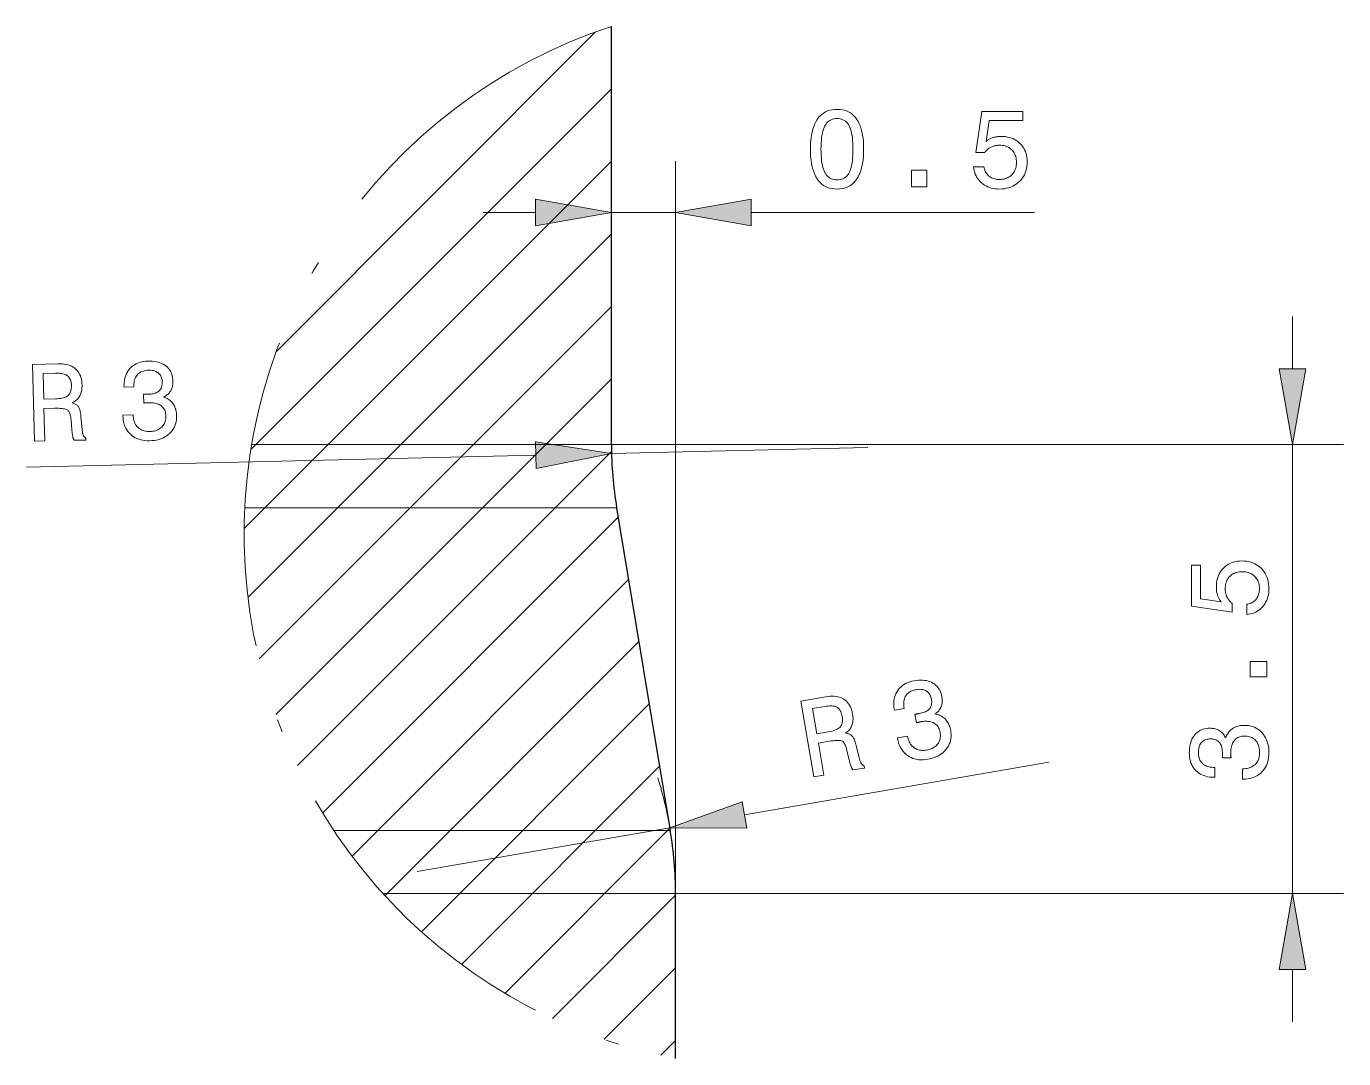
# Model space of a CAD drawing. Extents: x 0 to 594, y 0 to 521.
# Drawn here: x 472.5 to 523.9, y 169 to 209.3 of the extents above; entities that cross this region are included whole.
import ezdxf

# ---------------------------------------------------------------- set-up
doc = ezdxf.new("R2010")
doc.units = 0
doc.linetypes.add('DASHDOT', pattern=[18.5, 12, -3, 0.5, -3])

msp = doc.modelspace()

# ---------------------------------------------------------------- linework, layer by layer
at = {"color": 7, "lineweight": 30, "ltscale": 0.407657}
msp.add_line((495.335, 192.955), (495.335, 209.261), dxfattribs=at)
at = {"color": 7, "lineweight": 13, "ltscale": 0.439789}
msp.add_line((482.268, 196.591), (494.707, 209.03), dxfattribs=at)
at = {"color": 7, "lineweight": 13, "ltscale": 0.49663}
msp.add_line((481.288, 192.782), (495.335, 206.829), dxfattribs=at)
at = {"color": 7, "lineweight": 13}
for p, q in [((481.019, 189.686), (495.335, 204.001)), ((497.835, 175.455), (497.835, 204.007)), ((481.174, 187.012), (495.335, 201.172)), ((495.335, 192.955), (523.89, 192.955)), ((497.835, 175.455), (523.89, 175.455))]:
    msp.add_line(p, q, dxfattribs=at)
at = {"color": 7, "lineweight": 13, "ltscale": 0.051139}
msp.add_line((490.335, 202.007), (492.38, 202.007), dxfattribs=at)
at = {"color": 7, "lineweight": 13, "ltscale": 0.0625}
msp.add_line((495.335, 202.007), (497.835, 202.007), dxfattribs=at)
at = {"color": 7, "lineweight": 13, "ltscale": 0.276097}
msp.add_line((500.789, 202.007), (511.833, 202.007), dxfattribs=at)
at = {"color": 7, "lineweight": 13, "ltscale": 0.485835}
msp.add_line((481.593, 184.603), (495.335, 198.344), dxfattribs=at)
at = {"color": 7, "lineweight": 13, "ltscale": 0.051138}
for p, q in [((521.89, 195.909), (521.89, 197.955)), ((521.89, 170.455), (521.89, 172.5))]:
    msp.add_line(p, q, dxfattribs=at)
at = {"color": 7, "lineweight": 13, "ltscale": 0.462634}
msp.add_line((482.249, 182.43), (495.335, 195.516), dxfattribs=at)
at = {"color": 7, "lineweight": 13, "ltscale": 0.350724}
msp.add_line((495.335, 192.955), (481.306, 192.955), dxfattribs=at)
at = {"color": 7, "lineweight": 13, "ltscale": 0.433121}
msp.add_line((483.087, 180.44), (495.338, 192.69), dxfattribs=at)
at = {"color": 7, "lineweight": 13, "ltscale": 0.250001}
msp.add_line((505.336, 192.839), (495.339, 192.608), dxfattribs=at)
at = {"color": 7, "lineweight": 13, "ltscale": 0.4375}
msp.add_line((521.89, 175.455), (521.89, 192.955), dxfattribs=at)
at = {"color": 7, "lineweight": 13, "ltscale": 0.496797}
msp.add_line((492.385, 192.54), (472.518, 192.08), dxfattribs=at)
at = {"color": 7, "lineweight": 13, "ltscale": 0.362532}
msp.add_line((495.538, 190.492), (481.037, 190.492), dxfattribs=at)
at = {"color": 7, "lineweight": 13, "ltscale": 0.407258}
msp.add_line((484.08, 178.605), (495.599, 190.124), dxfattribs=at)
at = {"color": 7, "lineweight": 30, "ltscale": 0.318688}
msp.add_line((495.538, 190.492), (497.631, 177.918), dxfattribs=at)
at = {"color": 7, "lineweight": 13, "ltscale": 0.381304}
msp.add_line((485.218, 176.914), (496.003, 187.699), dxfattribs=at)
at = {"color": 7, "lineweight": 13, "ltscale": 0.349903}
msp.add_line((486.51, 175.377), (496.407, 185.274), dxfattribs=at)
at = {"color": 7, "lineweight": 13, "ltscale": 0.313748}
msp.add_line((487.936, 173.975), (496.81, 182.849), dxfattribs=at)
at = {"color": 7, "lineweight": 13, "ltscale": 0.272876}
msp.add_line((489.496, 172.706), (497.214, 180.424), dxfattribs=at)
at = {"color": 7, "lineweight": 13, "ltscale": 0.301139}
msp.add_line((500.525, 178.523), (512.393, 180.581), dxfattribs=at)
at = {"color": 7, "lineweight": 13, "ltscale": 0.328159}
msp.add_line((497.631, 177.918), (484.505, 177.918), dxfattribs=at)
at = {"color": 7, "lineweight": 13, "ltscale": 0.249999}
msp.add_line((487.761, 176.309), (497.614, 178.018), dxfattribs=at)
at = {"color": 7, "lineweight": 13, "ltscale": 0.227165}
msp.add_line((491.192, 171.574), (497.617, 177.999), dxfattribs=at)
at = {"color": 7, "lineweight": 13, "ltscale": 0.285225}
msp.add_line((497.835, 175.455), (486.426, 175.455), dxfattribs=at)
at = {"color": 7, "lineweight": 13, "ltscale": 0.169789}
msp.add_line((493.032, 170.586), (497.835, 175.388), dxfattribs=at)
at = {"color": 7, "lineweight": 30, "ltscale": 0.160916}
msp.add_line((497.835, 169.018), (497.835, 175.455), dxfattribs=at)
at = {"color": 7, "lineweight": 13, "ltscale": 0.09823}
msp.add_line((495.056, 169.781), (497.835, 172.56), dxfattribs=at)
at = {"color": 7, "lineweight": 13, "ltscale": 0.020349}
msp.add_line((497.259, 169.156), (497.835, 169.731), dxfattribs=at)
at = {"color": 7, "lineweight": 13}
for points in [[(503.094, 204.47), (503.096, 204.619), (503.104, 204.76), (503.118, 204.894), (503.136, 205.021), (503.16, 205.14), (503.189, 205.252), (503.224, 205.357), (503.264, 205.455), (503.309, 205.545), (503.359, 205.628), (503.415, 205.704), (503.475, 205.771), (503.541, 205.831), (503.611, 205.883), (503.686, 205.926), (503.766, 205.962), (503.85, 205.99), (503.94, 206.01), (504.034, 206.022), (504.133, 206.026), (504.233, 206.022), (504.328, 206.01), (504.418, 205.99), (504.503, 205.963), (504.583, 205.927), (504.658, 205.884), (504.728, 205.833), (504.793, 205.773), (504.853, 205.706), (504.908, 205.632), (504.958, 205.549), (505.002, 205.459), (505.042, 205.361), (505.076, 205.257), (505.105, 205.144), (505.128, 205.024), (505.147, 204.897), (505.16, 204.762), (505.168, 204.62), (505.17, 204.47), (505.168, 204.321), (505.16, 204.179), (505.147, 204.044), (505.128, 203.917), (505.105, 203.798), (505.076, 203.686), (505.042, 203.581), (505.002, 203.484), (504.958, 203.395), (504.908, 203.313), (504.853, 203.238), (504.793, 203.171), (504.728, 203.113), (504.658, 203.062), (504.583, 203.018), (504.503, 202.983), (504.418, 202.956), (504.328, 202.936), (504.233, 202.924), (504.133, 202.92), (504.034, 202.924), (503.94, 202.936), (503.85, 202.956), (503.766, 202.983), (503.686, 203.019), (503.611, 203.062), (503.541, 203.114), (503.475, 203.173), (503.415, 203.24), (503.359, 203.315), (503.309, 203.397), (503.264, 203.487), (503.224, 203.584), (503.189, 203.689), (503.16, 203.801), (503.136, 203.92), (503.118, 204.046), (503.104, 204.18), (503.096, 204.321)], [(503.507, 204.47), (503.509, 204.349), (503.513, 204.235), (503.521, 204.128), (503.531, 204.027), (503.545, 203.933), (503.562, 203.846), (503.581, 203.765), (503.604, 203.691), (503.63, 203.623), (503.659, 203.562), (503.691, 203.508), (503.726, 203.459), (503.765, 203.416), (503.808, 203.378), (503.853, 203.346), (503.902, 203.321), (503.955, 203.3), (504.011, 203.286), (504.07, 203.277), (504.133, 203.275), (504.196, 203.277), (504.256, 203.286), (504.312, 203.3), (504.365, 203.32), (504.414, 203.346), (504.459, 203.377), (504.501, 203.414), (504.54, 203.457), (504.575, 203.505), (504.607, 203.559), (504.635, 203.62), (504.66, 203.687), (504.682, 203.761), (504.702, 203.841), (504.718, 203.929), (504.731, 204.024), (504.742, 204.125), (504.749, 204.233), (504.754, 204.348), (504.755, 204.47), (504.754, 204.592), (504.749, 204.708), (504.742, 204.816), (504.731, 204.918), (504.718, 205.012), (504.702, 205.1), (504.682, 205.181), (504.66, 205.255), (504.635, 205.322), (504.607, 205.383), (504.575, 205.437), (504.54, 205.485), (504.501, 205.528), (504.459, 205.565), (504.414, 205.596), (504.365, 205.622), (504.312, 205.642), (504.256, 205.656), (504.196, 205.665), (504.133, 205.667), (504.07, 205.665), (504.011, 205.656), (503.955, 205.641), (503.902, 205.621), (503.853, 205.595), (503.808, 205.564), (503.765, 205.526), (503.726, 205.483), (503.691, 205.434), (503.659, 205.38), (503.63, 205.319), (503.604, 205.251), (503.581, 205.177), (503.562, 205.096), (503.545, 205.008), (503.531, 204.914), (503.521, 204.813), (503.513, 204.705), (503.509, 204.591)], [(509.461, 203.789), (509.861, 203.789), (509.87, 203.743), (509.88, 203.7), (509.894, 203.658), (509.91, 203.618), (509.928, 203.581), (509.949, 203.545), (509.972, 203.511), (509.997, 203.48), (510.026, 203.451), (510.056, 203.423), (510.089, 203.398), (510.123, 203.376), (510.16, 203.356), (510.198, 203.339), (510.237, 203.324), (510.279, 203.313), (510.322, 203.303), (510.367, 203.297), (510.414, 203.293), (510.462, 203.291), (510.521, 203.293), (510.578, 203.299), (510.632, 203.308), (510.684, 203.321), (510.734, 203.337), (510.781, 203.357), (510.826, 203.381), (510.869, 203.409), (510.909, 203.44), (510.947, 203.475), (510.982, 203.513), (511.013, 203.553), (511.041, 203.595), (511.064, 203.64), (511.085, 203.687), (511.101, 203.737), (511.114, 203.788), (511.123, 203.843), (511.129, 203.899), (511.13, 203.958), (511.129, 204.018), (511.123, 204.075), (511.114, 204.13), (511.101, 204.182), (511.085, 204.232), (511.065, 204.28), (511.042, 204.325), (511.014, 204.367), (510.984, 204.407), (510.949, 204.445), (510.912, 204.479), (510.872, 204.51), (510.829, 204.537), (510.784, 204.561), (510.737, 204.581), (510.687, 204.597), (510.634, 204.61), (510.579, 204.619), (510.522, 204.624), (510.462, 204.626), (510.427, 204.625), (510.393, 204.623), (510.36, 204.62), (510.327, 204.615), (510.295, 204.609), (510.263, 204.601), (510.232, 204.592), (510.202, 204.581), (510.172, 204.57), (510.143, 204.556), (510.114, 204.542), (510.086, 204.526), (510.059, 204.509), (510.033, 204.49), (510.008, 204.47), (509.983, 204.449), (509.959, 204.426), (509.935, 204.402), (509.913, 204.377), (509.891, 204.35), (509.547, 204.35), (509.783, 205.939), (511.385, 205.939), (511.385, 205.585), (510.072, 205.585), (509.952, 204.778), (509.974, 204.796), (509.996, 204.814), (510.02, 204.831), (510.044, 204.846), (510.069, 204.861), (510.095, 204.875), (510.122, 204.888), (510.149, 204.901), (510.177, 204.912), (510.206, 204.922), (510.235, 204.932), (510.266, 204.94), (510.296, 204.947), (510.327, 204.954), (510.359, 204.959), (510.391, 204.964), (510.424, 204.967), (510.457, 204.97), (510.491, 204.971), (510.525, 204.972), (510.616, 204.969), (510.703, 204.961), (510.786, 204.947), (510.866, 204.928), (510.942, 204.903), (511.014, 204.873), (511.083, 204.837), (511.149, 204.796), (511.21, 204.75), (511.268, 204.698), (511.322, 204.641), (511.37, 204.581), (511.412, 204.518), (511.449, 204.451), (511.48, 204.381), (511.505, 204.307), (511.525, 204.23), (511.539, 204.15), (511.547, 204.066), (511.55, 203.979), (511.547, 203.886), (511.538, 203.797), (511.523, 203.711), (511.502, 203.63), (511.475, 203.551), (511.443, 203.477), (511.404, 203.405), (511.359, 203.338), (511.308, 203.274), (511.252, 203.213), (511.19, 203.158), (511.125, 203.108), (511.056, 203.064), (510.984, 203.026), (510.908, 202.994), (510.829, 202.967), (510.746, 202.947), (510.659, 202.932), (510.569, 202.923), (510.475, 202.92), (510.391, 202.923), (510.311, 202.93), (510.233, 202.942), (510.159, 202.959), (510.087, 202.98), (510.018, 203.007), (509.952, 203.038), (509.889, 203.073), (509.829, 203.114), (509.772, 203.16), (509.718, 203.209), (509.67, 203.261), (509.626, 203.317), (509.588, 203.375), (509.554, 203.437), (509.526, 203.501), (509.502, 203.568), (509.483, 203.639), (509.469, 203.712)], [(507.034, 203.007), (507.034, 203.65), (507.631, 203.65), (507.631, 203.007)], [(492.38, 201.486), (495.335, 202.007), (492.38, 202.528)], [(500.789, 202.528), (497.835, 202.007), (500.789, 201.486)], [(472.832, 193.088), (472.763, 196.083), (473.764, 196.106), (473.851, 196.106), (473.933, 196.101), (474.011, 196.092), (474.085, 196.078), (474.155, 196.06), (474.221, 196.038), (474.283, 196.011), (474.341, 195.979), (474.394, 195.944), (474.444, 195.903), (474.489, 195.859), (474.529, 195.81), (474.565, 195.757), (474.597, 195.7), (474.624, 195.639), (474.646, 195.574), (474.664, 195.505), (474.677, 195.432), (474.686, 195.354), (474.69, 195.273), (474.69, 195.224), (474.688, 195.177), (474.685, 195.132), (474.679, 195.088), (474.671, 195.045), (474.66, 195.004), (474.648, 194.964), (474.634, 194.926), (474.618, 194.889), (474.6, 194.853), (474.58, 194.82), (474.557, 194.787), (474.533, 194.757), (474.507, 194.727), (474.479, 194.7), (474.449, 194.674), (474.417, 194.649), (474.383, 194.626), (474.348, 194.605), (474.31, 194.585), (474.342, 194.575), (474.372, 194.564), (474.401, 194.552), (474.428, 194.538), (474.452, 194.523), (474.476, 194.507), (474.497, 194.489), (474.516, 194.471), (474.534, 194.451), (474.549, 194.43), (474.564, 194.406), (474.577, 194.379), (474.59, 194.349), (474.601, 194.315), (474.612, 194.278), (474.621, 194.238), (474.63, 194.194), (474.637, 194.147), (474.644, 194.097), (474.649, 194.043), (474.692, 193.557), (474.695, 193.526), (474.698, 193.497), (474.702, 193.469), (474.706, 193.444), (474.71, 193.42), (474.715, 193.398), (474.72, 193.377), (474.726, 193.358), (474.731, 193.341), (474.737, 193.326), (474.744, 193.311), (474.751, 193.298), (474.759, 193.285), (474.768, 193.273), (474.777, 193.262), (474.787, 193.251), (474.797, 193.241), (474.808, 193.232), (474.82, 193.224), (474.833, 193.216), (474.835, 193.134), (474.382, 193.123), (474.375, 193.133), (474.37, 193.144), (474.364, 193.156), (474.359, 193.169), (474.353, 193.183), (474.348, 193.198), (474.343, 193.214), (474.339, 193.231), (474.334, 193.249), (474.33, 193.268), (474.326, 193.288), (474.321, 193.309), (474.318, 193.332), (474.314, 193.356), (474.31, 193.381), (474.307, 193.408), (474.303, 193.436), (474.3, 193.465), (474.297, 193.496), (474.294, 193.528), (474.264, 193.916), (474.259, 193.972), (474.251, 194.025), (474.243, 194.073), (474.232, 194.117), (474.22, 194.157), (474.206, 194.192), (474.191, 194.224), (474.174, 194.252), (474.155, 194.275), (474.135, 194.294), (474.111, 194.311), (474.081, 194.325), (474.044, 194.337), (474.001, 194.348), (473.952, 194.357), (473.897, 194.363), (473.836, 194.368), (473.768, 194.371), (473.695, 194.372), (473.615, 194.371), (473.204, 194.361), (473.233, 193.097)], [(473.661, 195.736), (473.172, 195.725), (473.195, 194.728), (473.657, 194.739), (473.725, 194.742), (473.789, 194.747), (473.848, 194.754), (473.904, 194.763), (473.955, 194.775), (474.001, 194.789), (474.044, 194.805), (474.082, 194.823), (474.116, 194.843), (474.145, 194.866), (474.171, 194.891), (474.194, 194.92), (474.214, 194.951), (474.231, 194.986), (474.246, 195.023), (474.257, 195.063), (474.266, 195.107), (474.272, 195.153), (474.275, 195.203), (474.275, 195.255), (474.273, 195.307), (474.267, 195.355), (474.26, 195.401), (474.249, 195.443), (474.236, 195.482), (474.22, 195.518), (474.201, 195.551), (474.18, 195.581), (474.156, 195.608), (474.129, 195.632), (474.1, 195.653), (474.066, 195.672), (474.029, 195.689), (473.987, 195.703), (473.943, 195.714), (473.894, 195.723), (473.841, 195.73), (473.785, 195.735), (473.725, 195.737)], [(476.283, 194.108), (476.681, 194.117), (476.685, 194.055), (476.693, 193.997), (476.703, 193.941), (476.717, 193.888), (476.734, 193.838), (476.754, 193.79), (476.777, 193.746), (476.804, 193.705), (476.833, 193.667), (476.866, 193.631), (476.902, 193.599), (476.94, 193.57), (476.981, 193.545), (477.024, 193.523), (477.07, 193.505), (477.119, 193.491), (477.17, 193.48), (477.224, 193.472), (477.28, 193.469), (477.339, 193.468), (477.397, 193.471), (477.452, 193.477), (477.505, 193.486), (477.555, 193.498), (477.602, 193.514), (477.647, 193.532), (477.689, 193.554), (477.729, 193.578), (477.766, 193.606), (477.8, 193.637), (477.832, 193.67), (477.86, 193.706), (477.884, 193.744), (477.906, 193.785), (477.923, 193.827), (477.937, 193.872), (477.948, 193.92), (477.956, 193.969), (477.959, 194.021), (477.96, 194.075), (477.957, 194.124), (477.951, 194.171), (477.942, 194.215), (477.929, 194.257), (477.913, 194.297), (477.894, 194.335), (477.871, 194.37), (477.845, 194.403), (477.816, 194.434), (477.783, 194.462), (477.748, 194.488), (477.71, 194.511), (477.669, 194.531), (477.625, 194.548), (477.579, 194.563), (477.531, 194.574), (477.479, 194.583), (477.425, 194.588), (477.368, 194.591), (477.309, 194.591), (477.301, 194.591), (477.292, 194.591), (477.283, 194.591), (477.275, 194.59), (477.266, 194.59), (477.257, 194.589), (477.248, 194.589), (477.239, 194.588), (477.23, 194.588), (477.221, 194.587), (477.211, 194.587), (477.201, 194.586), (477.19, 194.585), (477.179, 194.584), (477.167, 194.583), (477.154, 194.582), (477.141, 194.581), (477.128, 194.58), (477.113, 194.579), (477.098, 194.578), (477.091, 194.917), (477.1, 194.917), (477.109, 194.917), (477.118, 194.917), (477.127, 194.917), (477.136, 194.917), (477.145, 194.916), (477.153, 194.916), (477.162, 194.916), (477.171, 194.916), (477.179, 194.916), (477.188, 194.916), (477.196, 194.916), (477.204, 194.916), (477.212, 194.916), (477.22, 194.916), (477.227, 194.916), (477.235, 194.917), (477.243, 194.917), (477.25, 194.917), (477.257, 194.917), (477.314, 194.919), (477.367, 194.924), (477.418, 194.931), (477.465, 194.94), (477.51, 194.952), (477.551, 194.965), (477.589, 194.981), (477.624, 194.999), (477.656, 195.019), (477.686, 195.042), (477.712, 195.067), (477.735, 195.094), (477.755, 195.123), (477.773, 195.155), (477.787, 195.189), (477.799, 195.226), (477.808, 195.265), (477.814, 195.306), (477.817, 195.35), (477.818, 195.396), (477.815, 195.44), (477.81, 195.483), (477.802, 195.523), (477.792, 195.561), (477.779, 195.597), (477.763, 195.63), (477.745, 195.662), (477.724, 195.691), (477.7, 195.718), (477.674, 195.743), (477.645, 195.765), (477.613, 195.785), (477.58, 195.803), (477.544, 195.818), (477.506, 195.831), (477.465, 195.841), (477.422, 195.848), (477.377, 195.853), (477.33, 195.856), (477.28, 195.856), (477.224, 195.853), (477.171, 195.847), (477.121, 195.838), (477.073, 195.825), (477.029, 195.81), (476.987, 195.791), (476.948, 195.769), (476.912, 195.743), (476.879, 195.715), (476.848, 195.684), (476.821, 195.649), (476.796, 195.611), (476.775, 195.571), (476.757, 195.527), (476.741, 195.481), (476.729, 195.431), (476.72, 195.379), (476.714, 195.323), (476.711, 195.265), (476.711, 195.204), (476.327, 195.195), (476.326, 195.224), (476.327, 195.311), (476.333, 195.394), (476.344, 195.473), (476.36, 195.549), (476.381, 195.622), (476.408, 195.691), (476.44, 195.756), (476.477, 195.818), (476.519, 195.877), (476.566, 195.932), (476.618, 195.983), (476.674, 196.029), (476.733, 196.069), (476.796, 196.105), (476.862, 196.135), (476.933, 196.16), (477.007, 196.18), (477.084, 196.195), (477.165, 196.205), (477.25, 196.21), (477.34, 196.209), (477.426, 196.205), (477.508, 196.196), (477.586, 196.183), (477.66, 196.166), (477.729, 196.144), (477.795, 196.118), (477.857, 196.087), (477.914, 196.052), (477.968, 196.013), (478.017, 195.97), (478.061, 195.923), (478.1, 195.873), (478.134, 195.82), (478.163, 195.763), (478.188, 195.702), (478.207, 195.638), (478.221, 195.57), (478.23, 195.499), (478.234, 195.425), (478.234, 195.382), (478.233, 195.34), (478.229, 195.3), (478.223, 195.261), (478.215, 195.223), (478.205, 195.186), (478.194, 195.151), (478.18, 195.116), (478.165, 195.083), (478.147, 195.052), (478.128, 195.021), (478.106, 194.992), (478.083, 194.964), (478.058, 194.938), (478.031, 194.913), (478.003, 194.89), (477.972, 194.868), (477.94, 194.848), (477.905, 194.829), (477.869, 194.811), (477.917, 194.793), (477.962, 194.774), (478.005, 194.752), (478.046, 194.728), (478.085, 194.703), (478.121, 194.675), (478.155, 194.645), (478.187, 194.613), (478.216, 194.579), (478.243, 194.543), (478.268, 194.506), (478.29, 194.466), (478.31, 194.424), (478.327, 194.381), (478.342, 194.336), (478.354, 194.29), (478.364, 194.241), (478.372, 194.191), (478.377, 194.139), (478.379, 194.085), (478.378, 194), (478.371, 193.918), (478.358, 193.84), (478.339, 193.765), (478.315, 193.694), (478.284, 193.625), (478.247, 193.56), (478.204, 193.498), (478.155, 193.44), (478.1, 193.384), (478.04, 193.333), (477.977, 193.287), (477.909, 193.247), (477.837, 193.211), (477.761, 193.18), (477.681, 193.155), (477.598, 193.135), (477.51, 193.12), (477.418, 193.11), (477.322, 193.105), (477.231, 193.106), (477.144, 193.112), (477.06, 193.123), (476.98, 193.141), (476.904, 193.163), (476.831, 193.192), (476.762, 193.225), (476.696, 193.265), (476.635, 193.309), (476.576, 193.36), (476.522, 193.415), (476.474, 193.473), (476.431, 193.536), (476.394, 193.602), (476.362, 193.672), (476.335, 193.746), (476.314, 193.823), (476.298, 193.905), (476.288, 193.99), (476.283, 194.078)], [(521.369, 195.909), (521.89, 192.955), (522.411, 195.909)], [(492.397, 192.019), (495.339, 192.608), (492.373, 193.06)], [(520.108, 186.332), (520.108, 186.733), (520.153, 186.741), (520.197, 186.752), (520.239, 186.765), (520.278, 186.781), (520.316, 186.799), (520.352, 186.82), (520.385, 186.843), (520.417, 186.869), (520.446, 186.897), (520.473, 186.927), (520.498, 186.96), (520.521, 186.995), (520.541, 187.031), (520.558, 187.069), (520.572, 187.109), (520.584, 187.15), (520.593, 187.193), (520.6, 187.238), (520.604, 187.285), (520.605, 187.333), (520.603, 187.392), (520.598, 187.449), (520.589, 187.504), (520.576, 187.556), (520.559, 187.605), (520.539, 187.653), (520.515, 187.698), (520.488, 187.74), (520.457, 187.78), (520.422, 187.818), (520.384, 187.853), (520.344, 187.884), (520.301, 187.912), (520.256, 187.936), (520.209, 187.956), (520.16, 187.972), (520.108, 187.985), (520.054, 187.994), (519.998, 188), (519.939, 188.002), (519.879, 188), (519.822, 187.994), (519.767, 187.985), (519.714, 187.973), (519.664, 187.956), (519.617, 187.936), (519.572, 187.913), (519.529, 187.886), (519.489, 187.855), (519.452, 187.82), (519.417, 187.783), (519.387, 187.743), (519.359, 187.7), (519.336, 187.655), (519.316, 187.608), (519.3, 187.558), (519.287, 187.506), (519.278, 187.451), (519.272, 187.393), (519.271, 187.333), (519.271, 187.299), (519.273, 187.265), (519.277, 187.231), (519.282, 187.198), (519.288, 187.166), (519.296, 187.134), (519.305, 187.103), (519.315, 187.073), (519.327, 187.043), (519.34, 187.014), (519.355, 186.985), (519.371, 186.958), (519.388, 186.931), (519.407, 186.904), (519.427, 186.879), (519.448, 186.854), (519.471, 186.83), (519.495, 186.807), (519.52, 186.784), (519.547, 186.762), (519.547, 186.418), (517.957, 186.655), (517.957, 188.257), (518.311, 188.257), (518.311, 186.943), (519.119, 186.823), (519.1, 186.845), (519.083, 186.868), (519.066, 186.891), (519.05, 186.915), (519.035, 186.94), (519.021, 186.966), (519.008, 186.993), (518.996, 187.02), (518.985, 187.048), (518.974, 187.077), (518.965, 187.107), (518.957, 187.137), (518.949, 187.167), (518.943, 187.199), (518.937, 187.23), (518.933, 187.262), (518.929, 187.295), (518.927, 187.328), (518.925, 187.362), (518.925, 187.397), (518.928, 187.487), (518.936, 187.574), (518.949, 187.657), (518.969, 187.737), (518.993, 187.813), (519.023, 187.886), (519.059, 187.955), (519.1, 188.02), (519.147, 188.082), (519.199, 188.14), (519.255, 188.193), (519.315, 188.241), (519.379, 188.283), (519.445, 188.32), (519.516, 188.351), (519.589, 188.376), (519.666, 188.396), (519.747, 188.41), (519.831, 188.418), (519.918, 188.421), (520.01, 188.418), (520.1, 188.409), (520.185, 188.394), (520.267, 188.374), (520.345, 188.347), (520.42, 188.314), (520.491, 188.275), (520.559, 188.23), (520.623, 188.18), (520.683, 188.123), (520.739, 188.061), (520.789, 187.996), (520.833, 187.928), (520.871, 187.855), (520.903, 187.78), (520.929, 187.7), (520.95, 187.617), (520.964, 187.53), (520.973, 187.44), (520.976, 187.346), (520.974, 187.263), (520.967, 187.182), (520.955, 187.105), (520.938, 187.03), (520.916, 186.958), (520.89, 186.89), (520.859, 186.823), (520.823, 186.76), (520.782, 186.7), (520.737, 186.643), (520.688, 186.589), (520.635, 186.541), (520.58, 186.498), (520.521, 186.459), (520.46, 186.426), (520.395, 186.397), (520.328, 186.373), (520.258, 186.354), (520.184, 186.341)], [(520.89, 183.905), (520.247, 183.905), (520.247, 184.502), (520.89, 184.502)], [(506.489, 181.526), (506.881, 181.594), (506.895, 181.534), (506.911, 181.476), (506.929, 181.423), (506.951, 181.372), (506.975, 181.325), (507.002, 181.282), (507.031, 181.241), (507.064, 181.204), (507.099, 181.171), (507.136, 181.141), (507.176, 181.114), (507.218, 181.091), (507.262, 181.073), (507.308, 181.057), (507.357, 181.047), (507.407, 181.039), (507.459, 181.036), (507.513, 181.037), (507.57, 181.041), (507.628, 181.049), (507.685, 181.061), (507.738, 181.075), (507.789, 181.092), (507.837, 181.111), (507.881, 181.133), (507.923, 181.158), (507.961, 181.186), (507.997, 181.216), (508.03, 181.249), (508.059, 181.285), (508.085, 181.323), (508.108, 181.362), (508.126, 181.403), (508.141, 181.446), (508.152, 181.491), (508.16, 181.538), (508.164, 181.586), (508.164, 181.636), (508.16, 181.688), (508.152, 181.742), (508.142, 181.79), (508.129, 181.835), (508.113, 181.877), (508.094, 181.917), (508.073, 181.954), (508.048, 181.989), (508.021, 182.02), (507.99, 182.049), (507.957, 182.075), (507.92, 182.098), (507.881, 182.119), (507.84, 182.136), (507.797, 182.149), (507.751, 182.16), (507.704, 182.167), (507.654, 182.172), (507.602, 182.172), (507.547, 182.17), (507.491, 182.165), (507.432, 182.156), (507.424, 182.154), (507.415, 182.153), (507.407, 182.151), (507.398, 182.15), (507.389, 182.148), (507.381, 182.146), (507.372, 182.144), (507.363, 182.143), (507.354, 182.141), (507.345, 182.139), (507.336, 182.137), (507.326, 182.134), (507.315, 182.132), (507.304, 182.13), (507.293, 182.127), (507.28, 182.124), (507.268, 182.121), (507.254, 182.118), (507.24, 182.115), (507.226, 182.112), (507.168, 182.446), (507.177, 182.447), (507.186, 182.448), (507.195, 182.449), (507.204, 182.451), (507.213, 182.452), (507.221, 182.453), (507.23, 182.454), (507.239, 182.456), (507.247, 182.457), (507.255, 182.458), (507.264, 182.459), (507.272, 182.46), (507.28, 182.462), (507.288, 182.463), (507.296, 182.464), (507.303, 182.465), (507.311, 182.467), (507.318, 182.468), (507.325, 182.469), (507.333, 182.47), (507.388, 182.481), (507.44, 182.494), (507.489, 182.508), (507.535, 182.524), (507.577, 182.542), (507.616, 182.561), (507.651, 182.583), (507.684, 182.606), (507.712, 182.631), (507.738, 182.657), (507.76, 182.686), (507.779, 182.716), (507.794, 182.748), (507.807, 182.782), (507.816, 182.818), (507.823, 182.856), (507.826, 182.896), (507.826, 182.938), (507.822, 182.981), (507.816, 183.027), (507.807, 183.071), (507.796, 183.112), (507.782, 183.15), (507.766, 183.186), (507.748, 183.219), (507.727, 183.25), (507.705, 183.279), (507.679, 183.305), (507.652, 183.328), (507.622, 183.349), (507.59, 183.367), (507.556, 183.382), (507.521, 183.394), (507.483, 183.404), (507.443, 183.411), (507.402, 183.415), (507.358, 183.416), (507.313, 183.414), (507.265, 183.41), (507.216, 183.402), (507.161, 183.391), (507.109, 183.377), (507.061, 183.36), (507.016, 183.341), (506.974, 183.319), (506.936, 183.294), (506.901, 183.267), (506.869, 183.237), (506.84, 183.204), (506.815, 183.168), (506.793, 183.13), (506.774, 183.089), (506.759, 183.046), (506.747, 183), (506.739, 182.952), (506.734, 182.901), (506.733, 182.848), (506.735, 182.792), (506.741, 182.734), (506.75, 182.673), (506.372, 182.608), (506.367, 182.637), (506.354, 182.722), (506.348, 182.805), (506.347, 182.885), (506.352, 182.963), (506.362, 183.037), (506.378, 183.11), (506.4, 183.179), (506.427, 183.246), (506.46, 183.31), (506.499, 183.372), (506.543, 183.43), (506.591, 183.484), (506.643, 183.532), (506.7, 183.577), (506.762, 183.617), (506.828, 183.652), (506.898, 183.683), (506.972, 183.709), (507.051, 183.73), (507.135, 183.748), (507.223, 183.761), (507.309, 183.769), (507.391, 183.773), (507.47, 183.771), (507.546, 183.765), (507.618, 183.754), (507.687, 183.737), (507.752, 183.716), (507.814, 183.69), (507.873, 183.66), (507.928, 183.624), (507.979, 183.584), (508.025, 183.541), (508.066, 183.493), (508.104, 183.441), (508.136, 183.384), (508.165, 183.324), (508.189, 183.259), (508.209, 183.19), (508.224, 183.117), (508.23, 183.075), (508.235, 183.033), (508.237, 182.993), (508.237, 182.953), (508.235, 182.915), (508.231, 182.877), (508.224, 182.84), (508.216, 182.804), (508.205, 182.769), (508.193, 182.735), (508.178, 182.702), (508.161, 182.67), (508.143, 182.639), (508.122, 182.61), (508.099, 182.581), (508.074, 182.554), (508.047, 182.528), (508.018, 182.503), (507.987, 182.479), (507.953, 182.456), (508.003, 182.446), (508.051, 182.433), (508.097, 182.418), (508.141, 182.401), (508.183, 182.381), (508.223, 182.359), (508.261, 182.334), (508.297, 182.307), (508.331, 182.278), (508.363, 182.247), (508.393, 182.213), (508.421, 182.177), (508.447, 182.139), (508.47, 182.099), (508.492, 182.057), (508.511, 182.012), (508.528, 181.966), (508.542, 181.917), (508.555, 181.866), (508.566, 181.813), (508.577, 181.729), (508.582, 181.648), (508.581, 181.568), (508.573, 181.491), (508.559, 181.417), (508.539, 181.345), (508.512, 181.275), (508.479, 181.207), (508.439, 181.142), (508.393, 181.079), (508.342, 181.02), (508.285, 180.965), (508.224, 180.915), (508.159, 180.869), (508.088, 180.828), (508.013, 180.791), (507.933, 180.758), (507.849, 180.73), (507.759, 180.707), (507.665, 180.688), (507.575, 180.675), (507.488, 180.668), (507.403, 180.667), (507.322, 180.672), (507.243, 180.684), (507.167, 180.701), (507.093, 180.724), (507.023, 180.753), (506.955, 180.788), (506.89, 180.829), (506.828, 180.876), (506.772, 180.927), (506.72, 180.982), (506.673, 181.042), (506.631, 181.107), (506.594, 181.176), (506.562, 181.249), (506.534, 181.327), (506.511, 181.41), (506.494, 181.497)], [(503.227, 180.006), (502.715, 182.958), (503.702, 183.129), (503.788, 183.141), (503.87, 183.149), (503.949, 183.152), (504.024, 183.149), (504.096, 183.142), (504.164, 183.129), (504.229, 183.112), (504.291, 183.089), (504.349, 183.062), (504.404, 183.029), (504.455, 182.992), (504.503, 182.95), (504.546, 182.903), (504.586, 182.851), (504.621, 182.795), (504.653, 182.734), (504.681, 182.668), (504.705, 182.598), (504.725, 182.522), (504.741, 182.443), (504.749, 182.395), (504.754, 182.348), (504.756, 182.302), (504.757, 182.257), (504.755, 182.214), (504.752, 182.172), (504.746, 182.13), (504.737, 182.091), (504.727, 182.052), (504.714, 182.014), (504.699, 181.978), (504.682, 181.943), (504.662, 181.908), (504.641, 181.876), (504.617, 181.844), (504.592, 181.814), (504.564, 181.785), (504.533, 181.758), (504.501, 181.731), (504.467, 181.706), (504.5, 181.701), (504.532, 181.694), (504.562, 181.686), (504.59, 181.677), (504.617, 181.665), (504.642, 181.653), (504.666, 181.639), (504.688, 181.623), (504.708, 181.606), (504.727, 181.587), (504.745, 181.566), (504.762, 181.542), (504.779, 181.514), (504.795, 181.482), (504.811, 181.447), (504.826, 181.408), (504.841, 181.366), (504.855, 181.321), (504.869, 181.272), (504.883, 181.22), (504.997, 180.745), (505.005, 180.715), (505.012, 180.687), (505.02, 180.661), (505.028, 180.636), (505.036, 180.613), (505.043, 180.591), (505.052, 180.572), (505.06, 180.554), (505.068, 180.538), (505.076, 180.524), (505.085, 180.51), (505.094, 180.498), (505.104, 180.487), (505.114, 180.476), (505.125, 180.466), (505.136, 180.457), (505.148, 180.449), (505.16, 180.442), (505.173, 180.435), (505.187, 180.429), (505.201, 180.348), (504.754, 180.271), (504.747, 180.28), (504.739, 180.29), (504.732, 180.301), (504.725, 180.313), (504.717, 180.326), (504.71, 180.34), (504.703, 180.355), (504.696, 180.371), (504.689, 180.388), (504.681, 180.406), (504.674, 180.425), (504.667, 180.445), (504.66, 180.467), (504.653, 180.491), (504.645, 180.515), (504.638, 180.541), (504.63, 180.568), (504.623, 180.597), (504.615, 180.627), (504.608, 180.658), (504.521, 181.037), (504.507, 181.092), (504.492, 181.143), (504.476, 181.189), (504.459, 181.231), (504.441, 181.269), (504.423, 181.302), (504.403, 181.331), (504.382, 181.356), (504.36, 181.376), (504.337, 181.392), (504.311, 181.405), (504.279, 181.415), (504.241, 181.422), (504.197, 181.426), (504.147, 181.427), (504.092, 181.425), (504.03, 181.421), (503.963, 181.414), (503.89, 181.404), (503.811, 181.391), (503.406, 181.321), (503.622, 180.074)], [(503.655, 182.748), (503.173, 182.665), (503.343, 181.682), (503.798, 181.761), (503.865, 181.774), (503.928, 181.788), (503.986, 181.804), (504.039, 181.822), (504.088, 181.841), (504.132, 181.861), (504.171, 181.884), (504.206, 181.907), (504.237, 181.932), (504.262, 181.959), (504.284, 181.988), (504.303, 182.02), (504.318, 182.054), (504.33, 182.09), (504.339, 182.129), (504.344, 182.171), (504.346, 182.215), (504.345, 182.262), (504.341, 182.311), (504.333, 182.363), (504.323, 182.414), (504.311, 182.461), (504.296, 182.505), (504.28, 182.545), (504.261, 182.582), (504.24, 182.615), (504.216, 182.645), (504.191, 182.672), (504.163, 182.695), (504.133, 182.715), (504.101, 182.731), (504.065, 182.745), (504.025, 182.755), (503.983, 182.763), (503.936, 182.768), (503.887, 182.77), (503.834, 182.769), (503.778, 182.765), (503.718, 182.758)], [(519.949, 179.917), (519.949, 180.315), (520.011, 180.318), (520.07, 180.324), (520.126, 180.333), (520.18, 180.346), (520.23, 180.362), (520.278, 180.381), (520.322, 180.403), (520.364, 180.428), (520.403, 180.457), (520.44, 180.489), (520.473, 180.524), (520.502, 180.561), (520.528, 180.602), (520.551, 180.645), (520.57, 180.69), (520.586, 180.738), (520.598, 180.789), (520.607, 180.843), (520.612, 180.899), (520.614, 180.958), (520.612, 181.016), (520.607, 181.071), (520.599, 181.124), (520.588, 181.174), (520.574, 181.222), (520.557, 181.267), (520.536, 181.31), (520.512, 181.35), (520.485, 181.388), (520.455, 181.423), (520.423, 181.455), (520.387, 181.484), (520.35, 181.51), (520.31, 181.532), (520.268, 181.55), (520.223, 181.566), (520.176, 181.577), (520.127, 181.586), (520.075, 181.591), (520.021, 181.593), (519.972, 181.591), (519.925, 181.586), (519.881, 181.578), (519.838, 181.566), (519.798, 181.551), (519.76, 181.532), (519.724, 181.51), (519.691, 181.485), (519.659, 181.457), (519.63, 181.425), (519.603, 181.39), (519.58, 181.353), (519.559, 181.312), (519.54, 181.269), (519.525, 181.224), (519.512, 181.175), (519.502, 181.124), (519.495, 181.07), (519.491, 181.013), (519.49, 180.954), (519.49, 180.945), (519.49, 180.937), (519.49, 180.928), (519.49, 180.92), (519.49, 180.911), (519.491, 180.902), (519.491, 180.893), (519.491, 180.884), (519.492, 180.875), (519.492, 180.865), (519.492, 180.856), (519.493, 180.846), (519.493, 180.835), (519.494, 180.823), (519.495, 180.812), (519.495, 180.799), (519.496, 180.786), (519.497, 180.772), (519.497, 180.758), (519.498, 180.743), (519.159, 180.743), (519.159, 180.752), (519.16, 180.761), (519.16, 180.771), (519.16, 180.78), (519.161, 180.788), (519.161, 180.797), (519.161, 180.806), (519.162, 180.815), (519.162, 180.823), (519.162, 180.832), (519.162, 180.84), (519.162, 180.848), (519.163, 180.856), (519.163, 180.864), (519.163, 180.872), (519.163, 180.88), (519.163, 180.888), (519.163, 180.895), (519.163, 180.902), (519.163, 180.91), (519.162, 180.966), (519.158, 181.02), (519.153, 181.071), (519.145, 181.118), (519.134, 181.163), (519.122, 181.204), (519.107, 181.243), (519.09, 181.279), (519.07, 181.311), (519.048, 181.341), (519.024, 181.367), (518.997, 181.391), (518.968, 181.412), (518.937, 181.43), (518.903, 181.446), (518.867, 181.458), (518.828, 181.468), (518.787, 181.475), (518.743, 181.48), (518.697, 181.481), (518.653, 181.48), (518.61, 181.476), (518.57, 181.469), (518.532, 181.459), (518.496, 181.447), (518.462, 181.432), (518.43, 181.414), (518.4, 181.394), (518.373, 181.371), (518.347, 181.345), (518.324, 181.317), (518.303, 181.286), (518.285, 181.253), (518.269, 181.217), (518.255, 181.179), (518.244, 181.139), (518.236, 181.096), (518.23, 181.051), (518.226, 181.004), (518.225, 180.954), (518.227, 180.898), (518.231, 180.845), (518.24, 180.794), (518.251, 180.747), (518.266, 180.702), (518.283, 180.66), (518.304, 180.62), (518.329, 180.583), (518.356, 180.55), (518.387, 180.519), (518.421, 180.49), (518.458, 180.465), (518.498, 180.443), (518.541, 180.423), (518.588, 180.407), (518.637, 180.394), (518.689, 180.383), (518.744, 180.376), (518.802, 180.371), (518.864, 180.37), (518.864, 179.986), (518.834, 179.986), (518.748, 179.989), (518.665, 179.996), (518.586, 180.009), (518.51, 180.027), (518.438, 180.05), (518.37, 180.078), (518.305, 180.112), (518.244, 180.15), (518.186, 180.194), (518.132, 180.242), (518.082, 180.295), (518.038, 180.352), (517.999, 180.412), (517.965, 180.476), (517.936, 180.543), (517.913, 180.614), (517.894, 180.688), (517.881, 180.766), (517.873, 180.848), (517.871, 180.933), (517.873, 181.023), (517.879, 181.108), (517.89, 181.19), (517.905, 181.267), (517.924, 181.341), (517.947, 181.41), (517.975, 181.475), (518.007, 181.536), (518.043, 181.593), (518.084, 181.645), (518.128, 181.693), (518.176, 181.736), (518.227, 181.774), (518.281, 181.807), (518.339, 181.835), (518.4, 181.858), (518.464, 181.876), (518.532, 181.888), (518.604, 181.896), (518.678, 181.898), (518.721, 181.897), (518.763, 181.895), (518.803, 181.89), (518.842, 181.883), (518.88, 181.874), (518.916, 181.864), (518.951, 181.851), (518.985, 181.837), (519.018, 181.821), (519.049, 181.802), (519.079, 181.782), (519.108, 181.76), (519.135, 181.737), (519.161, 181.711), (519.185, 181.684), (519.207, 181.654), (519.229, 181.623), (519.248, 181.59), (519.266, 181.556), (519.283, 181.519), (519.302, 181.566), (519.323, 181.611), (519.345, 181.654), (519.37, 181.694), (519.397, 181.732), (519.425, 181.768), (519.456, 181.801), (519.488, 181.832), (519.523, 181.86), (519.559, 181.887), (519.598, 181.911), (519.638, 181.932), (519.68, 181.951), (519.723, 181.967), (519.769, 181.981), (519.816, 181.992), (519.864, 182.001), (519.915, 182.007), (519.967, 182.011), (520.021, 182.012), (520.106, 182.009), (520.187, 182), (520.265, 181.986), (520.34, 181.965), (520.411, 181.938), (520.478, 181.906), (520.542, 181.868), (520.603, 181.823), (520.661, 181.773), (520.715, 181.717), (520.764, 181.656), (520.809, 181.591), (520.848, 181.523), (520.882, 181.45), (520.911, 181.373), (520.934, 181.293), (520.953, 181.209), (520.966, 181.121), (520.974, 181.029), (520.976, 180.933), (520.973, 180.842), (520.965, 180.755), (520.952, 180.671), (520.933, 180.592), (520.908, 180.516), (520.878, 180.444), (520.843, 180.375), (520.802, 180.311), (520.756, 180.25), (520.704, 180.193), (520.648, 180.14), (520.588, 180.093), (520.525, 180.052), (520.458, 180.016), (520.387, 179.986), (520.313, 179.961), (520.235, 179.942), (520.153, 179.928), (520.068, 179.919), (519.979, 179.917)], [(500.436, 179.036), (497.614, 178.018), (500.614, 178.009)], [(522.411, 172.5), (521.89, 175.455), (521.369, 172.5)]]:
    msp.add_lwpolyline(points, close=True, dxfattribs=at)
at = {"color": 7, "linetype": 'DASHDOT', "lineweight": 13}
msp.add_arc((501.851, 189.467), 20.839, 108.2219, 258.8877, dxfattribs=at)
at = {"color": 7, "lineweight": 30}
for centre, start, end in [((510.335, 192.955), 180, 189.4497), ((482.835, 175.455), 0, 9.4497)]:
    msp.add_arc(centre, 15, start, end, dxfattribs=at)
at = {"color": 7, "lineweight": 13}
msp.add_arc((482.835, 175.455), 15, 9.4497, 17.4769, dxfattribs=at)
for points in [[(492.38, 201.486), (495.335, 202.007), (492.38, 201.486), (492.38, 202.528)], [(500.789, 202.528), (497.835, 202.007), (500.789, 202.528), (500.789, 201.486)], [(521.369, 195.909), (521.89, 192.955), (521.369, 195.909), (522.411, 195.909)], [(492.397, 192.019), (495.339, 192.608), (492.397, 192.019), (492.373, 193.06)], [(500.436, 179.036), (497.614, 178.018), (500.436, 179.036), (500.614, 178.009)], [(522.411, 172.5), (521.89, 175.455), (522.411, 172.5), (521.369, 172.5)]]:
    msp.add_solid(points, dxfattribs=at)

doc.saveas('drawing.dxf')
